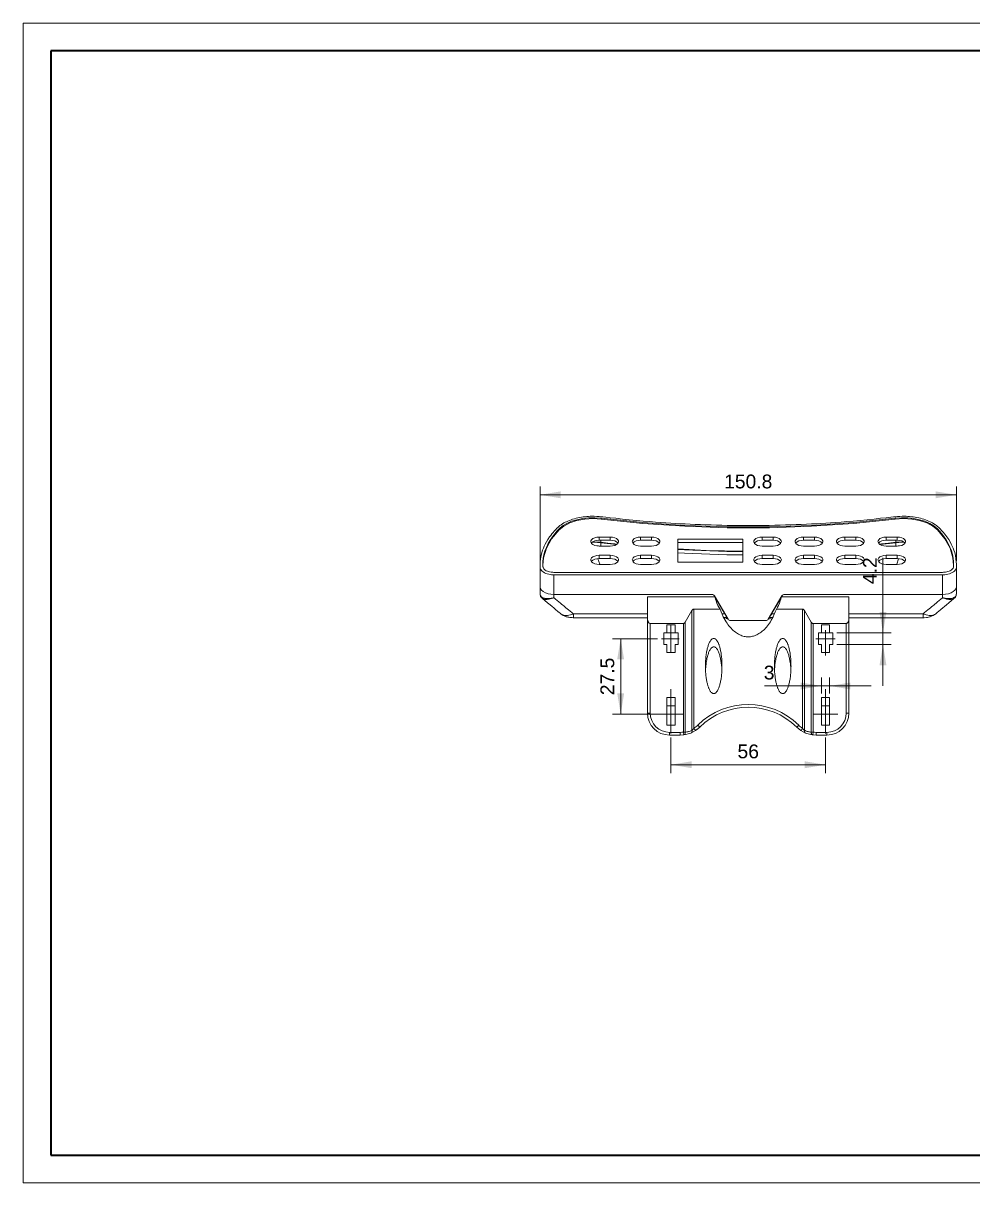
# Model space of a CAD drawing. Header units: millimetres. Extents: x -297 to 297, y -210 to 210.
# Drawn here: x -297 to 47, y -210 to 210 of the extents above; entities that cross this region are included whole.
import ezdxf

# ---------------------------------------------------------------- set-up
doc = ezdxf.new("R2010")
doc.units = ezdxf.units.MM
doc.layers.get('0').update_dxf_attribs({"lineweight": 20})
doc.layers.add('粗实线层', color=7, linetype='Continuous', lineweight=35)
doc.layers.add('细实线层', color=7, linetype='Continuous', lineweight=18)
doc.styles.add('标准', font='')
doc.styles.get('标准').set_extended_font_data('arial')
doc.dimstyles.new('标准$0', dxfattribs={"dimscale": 1.5, "dimtxt": 3.333333, "dimasz": 5, "dimexe": 2, "dimexo": 1, "dimgap": 1.5, "dimtad": 1, "dimdec": 1, "dimdsep": 46, "dimtxsty": '标准', "dimcen": 2.5, "dimdle": 10, "dimclrd": 256, "dimclre": 256, "dimclrt": 7, "dimadec": 0, "dimazin": 0, "dimtfac": 0.714286, "dimtdec": 1, "dimtmove": 0, "dimatfit": 3, "dimfxl": 0, "dimtolj": 1, "dimarcsym": 0})

# ---------------------------------------------------------------- blocks, each defined once
blk = doc.blocks.new('*X4')
for points in [[(-109.78, 39.18), (-102.28, 40.43), (-102.28, 37.93)], [(41.04, 39.18), (33.54, 40.43), (33.54, 37.93)]]:
    blk.add_hatch(color=256).paths.add_polyline_path(points, flags=0)
at = {"linetype": 'Continuous'}
for p, q in [((-109.78, 15.26), (-109.78, 42.18)), ((41.04, 15.26), (41.04, 42.18))]:
    blk.add_line(p, q, dxfattribs=at)
blk.add_line((-109.78, 39.18), (41.04, 39.18))
at = {"color": 7, "insert": (-34.37, 43.98), "char_height": 5, "width": 32.8125, "attachment_point": 5, "style": '标准'}
blk.add_mtext('150.8', dxfattribs=at)
blk = doc.blocks.new('*X5')
for points in [[(-80.57, -12.92), (-81.82, -20.42), (-79.32, -20.42)], [(-80.57, -40.27), (-81.82, -32.77), (-79.32, -32.77)]]:
    blk.add_hatch(color=256).paths.add_polyline_path(points, flags=0)
at = {"linetype": 'Continuous'}
for p, q in [((-67.28, -12.92), (-83.57, -12.92)), ((-65.36, -40.27), (-83.57, -40.27))]:
    blk.add_line(p, q, dxfattribs=at)
blk.add_line((-80.57, -40.27), (-80.57, -12.92))
at = {"color": 7, "insert": (-85.38, -26.6), "char_height": 5, "width": 26.2195, "attachment_point": 5, "rotation": 90, "style": '标准'}
blk.add_mtext('27.5', dxfattribs=at)
blk = doc.blocks.new('*X6')
for points in [[(-62.36, -58.58), (-54.86, -57.33), (-54.86, -59.83)], [(-6.37, -58.58), (-13.87, -57.33), (-13.87, -59.83)]]:
    blk.add_hatch(color=256).paths.add_polyline_path(points, flags=0)
at = {"linetype": 'Continuous'}
for p, q in [((-62.36, -48.72), (-62.36, -61.58)), ((-6.37, -48.72), (-6.37, -61.58))]:
    blk.add_line(p, q, dxfattribs=at)
blk.add_line((-62.36, -58.58), (-6.37, -58.58))
at = {"color": 7, "insert": (-34.37, -53.78), "char_height": 5, "width": 14.3216, "attachment_point": 5, "style": '标准'}
blk.add_mtext('56', dxfattribs=at)
blk = doc.blocks.new('*X7')
for points in [[(-7.87, -30.04), (-15.37, -31.29), (-15.37, -28.79)], [(-4.87, -30.04), (2.63, -31.29), (2.63, -28.79)]]:
    blk.add_hatch(color=256).paths.add_polyline_path(points, flags=0)
at = {"linetype": 'Continuous'}
for p, q in [((-7.87, -32.74), (-7.87, -27.04)), ((-4.87, -32.74), (-4.87, -27.04))]:
    blk.add_line(p, q, dxfattribs=at)
blk.add_line((10.13, -30.04), (-28.42, -30.04))
at = {"color": 7, "insert": (-26.79, -25.24), "char_height": 5, "width": 10, "attachment_point": 5, "style": '标准'}
blk.add_mtext('3', dxfattribs=at)
blk = doc.blocks.new('*X8')
for points in [[(14.44, -10.8), (13.19, -3.3), (15.69, -3.3)], [(14.44, -15.04), (13.19, -22.54), (15.69, -22.54)]]:
    blk.add_hatch(color=256).paths.add_polyline_path(points, flags=0)
blk.add_line((14.44, -30.04), (14.44, 16.32))
at = {"linetype": 'Continuous'}
for p, q in [((-2.27, -10.8), (17.44, -10.8)), ((-2.27, -15.04), (17.44, -15.04))]:
    blk.add_line(p, q, dxfattribs=at)
at = {"color": 7, "insert": (9.68, 11.69), "char_height": 5, "width": 18.4985, "attachment_point": 5, "rotation": 90, "style": '标准'}
blk.add_mtext('4.2', dxfattribs=at)
blk = doc.blocks.new('$CAXA_FRAME_13B17AC1$')
at = {"layer": '粗实线层'}
for p, q in [((-287, 200), (-287, -200)), ((287, 200), (-287, 200)), ((-287, -200), (287, -200))]:
    blk.add_line(p, q, dxfattribs=at)
at = {"layer": '细实线层'}
for p, q in [((297, 210), (-297, 210)), ((-297, 210), (-297, -210)), ((-297, -210), (297, -210))]:
    blk.add_line(p, q, dxfattribs=at)

msp = doc.modelspace()

# ---------------------------------------------------------------- linework, layer by layer
at = {"color": 7}
for p, q in [((-87.59, 30.7), (-87.59, 30.37)), ((18.86, 30.7), (18.86, 30.37)), ((-103.65, 26.04), (-102.9, 26.83)), ((-101.2, 27.86), (-102.9, 26.5)), ((-102.9, 26.83), (-102.9, 26.5)), ((34.17, 26.83), (34.17, 26.5)), ((-84.36, 23.89), (-88.36, 23.89)), ((-88.36, 23.89), (-88.36, 22.73)), ((-84.36, 22.73), (-88.36, 22.73)), ((-87.81, 22.73), (-87.81, 21.99)), ((-82.02, 21.23), (-87.81, 21.82)), ((-87.81, 20.59), (-87.81, 21.82)), ((-84.36, 23.89), (-84.36, 22.73)), ((-69.36, 23.89), (-73.36, 23.89)), ((-73.36, 23.89), (-73.36, 22.73)), ((-69.36, 22.73), (-73.36, 22.73)), ((-69.36, 23.89), (-69.36, 22.73)), ((-59.86, 14.8), (-59.86, 23.07)), ((-59.86, 23.07), (-36.37, 23.07)), ((-59.86, 21.9), (-36.37, 21.9)), ((-36.37, 23.07), (-36.37, 14.8)), ((-29.37, 23.89), (-29.37, 22.73)), ((-25.37, 23.89), (-29.37, 23.89)), ((-25.37, 22.73), (-29.37, 22.73)), ((-25.37, 23.89), (-25.37, 22.73)), ((-14.37, 23.89), (-14.37, 22.73)), ((-10.37, 23.89), (-14.37, 23.89)), ((-10.37, 22.73), (-14.37, 22.73)), ((-10.37, 23.89), (-10.37, 22.73)), ((0.63, 23.89), (0.63, 22.73)), ((4.63, 23.89), (0.63, 23.89)), ((4.63, 22.73), (0.63, 22.73)), ((4.63, 23.89), (4.63, 22.73)), ((19.07, 21.82), (13.28, 21.23)), ((15.63, 23.89), (15.63, 22.73)), ((19.63, 23.89), (15.63, 23.89)), ((19.63, 22.73), (15.63, 22.73)), ((19.07, 22.73), (19.07, 21.99)), ((19.07, 20.59), (19.07, 21.82)), ((19.63, 23.89), (19.63, 22.73)), ((-88.36, 20.59), (-84.36, 20.59)), ((-84.36, 17.28), (-88.36, 17.28)), ((-88.36, 17.28), (-88.36, 16.12)), ((-84.36, 17.28), (-84.36, 16.12)), ((-73.36, 20.59), (-69.36, 20.59)), ((-69.36, 17.28), (-73.36, 17.28)), ((-73.36, 17.28), (-73.36, 16.12)), ((-69.36, 17.28), (-69.36, 16.12)), ((-29.37, 20.59), (-25.37, 20.59)), ((-29.37, 17.28), (-29.37, 16.12)), ((-25.37, 17.28), (-29.37, 17.28)), ((-25.37, 17.28), (-25.37, 16.12)), ((-14.37, 20.59), (-10.37, 20.59)), ((-14.37, 17.28), (-14.37, 16.12)), ((-10.37, 17.28), (-14.37, 17.28)), ((-10.37, 17.28), (-10.37, 16.12)), ((0.63, 20.59), (4.63, 20.59)), ((0.63, 17.28), (0.63, 16.12)), ((4.63, 17.28), (0.63, 17.28)), ((4.63, 17.28), (4.63, 16.12)), ((15.63, 20.59), (19.63, 20.59)), ((15.63, 17.28), (15.63, 16.12)), ((19.63, 17.28), (15.63, 17.28)), ((19.63, 17.28), (19.63, 16.12)), ((-109.78, 13.76), (-109.78, 6.67)), ((-109.75, 12.87), (-109.78, 13.73)), ((-109.75, 3.2), (-109.75, 12.87)), ((-108.75, 13.14), (-108.78, 14.01)), ((-108.54, 16.36), (-108.77, 13.76)), ((-84.36, 16.12), (-88.36, 16.12)), ((-88.36, 13.98), (-84.36, 13.98)), ((-69.36, 16.12), (-73.36, 16.12)), ((-73.36, 13.98), (-69.36, 13.98)), ((-36.37, 14.8), (-59.86, 14.8)), ((-25.37, 16.12), (-29.37, 16.12)), ((-29.37, 13.98), (-25.37, 13.98)), ((-10.37, 16.12), (-14.37, 16.12)), ((-14.37, 13.98), (-10.37, 13.98)), ((4.63, 16.12), (0.63, 16.12)), ((0.63, 13.98), (4.63, 13.98)), ((19.63, 16.12), (15.63, 16.12)), ((15.63, 13.98), (19.63, 13.98)), ((40.04, 14.01), (40.02, 13.14)), ((41.04, 13.73), (41.02, 12.87)), ((41.02, 3.2), (41.02, 12.87)), ((41.04, 13.76), (41.04, 6.67)), ((36.02, 11.1), (-104.75, 11.1)), ((36.02, 10.21), (-104.75, 10.21)), ((-104.75, 1.92), (-104.75, 10.21)), ((36.02, 1.92), (36.02, 10.21)), ((-109.75, 5.78), (-109.78, 6.67)), ((-109.78, 5.78), (-109.78, 4.06)), ((41.04, 6.67), (41.02, 5.78)), ((41.04, 4.05), (41.04, 5.78)), ((-109.78, 4.06), (-109.75, 3.16)), ((-109.75, 3.19), (-109.75, 3.16)), ((-47.49, 3.11), (-104.75, 3.11)), ((-46.37, 2.28), (-70.86, 2.28)), ((-70.86, -39.85), (-70.86, 2.28)), ((-47.27, 3.08), (-47.55, 3.11)), ((-46.64, 2.64), (-46.8, 2.83)), ((-46.64, 2.64), (-46.64, 2.71)), ((-46.44, 2.28), (-46.64, 2.64)), ((-41.64, -5.85), (-46.59, 2.64)), ((-42.85, -3.98), (-46.29, 2.03)), ((-22.14, 2.64), (-27.09, -5.85)), ((-22.44, 2.03), (-25.88, -3.98)), ((2.13, 2.28), (-22.37, 2.28)), ((-22.3, 2.28), (-22.09, 2.64)), ((-21.93, 2.83), (-22.09, 2.64)), ((-22.09, 2.71), (-22.09, 2.64)), ((-21.19, 3.11), (-21.47, 3.08)), ((36.02, 3.11), (-21.24, 3.11)), ((2.13, -39.85), (2.13, 2.28)), ((41.04, 4.05), (41.02, 3.16)), ((41.02, 3.16), (41.02, 3.19)), ((-102.16, -4), (-102.16, -4)), ((-97.68, -3.98), (-70.86, -3.98)), ((-97.68, -3.98), (-97.68, -5.33)), ((-57.15, -6.9), (-54.74, -2.71)), ((-54.74, -46.13), (-54.74, -2.71)), ((-54.03, -2.21), (-44.56, -2.21)), ((-54.03, -45.38), (-54.03, -2.21)), ((-42.85, -3.98), (-43.81, -3.98)), ((-24.92, -3.98), (-25.88, -3.98)), ((-24.17, -2.21), (-14.7, -2.21)), ((-14.7, -45.38), (-14.7, -2.21)), ((-14, -46.13), (-14, -2.71)), ((-11.58, -6.9), (-14, -2.71)), ((2.13, -3.98), (28.95, -3.98)), ((28.95, -3.98), (28.95, -5.33)), ((33.43, -4), (33.43, -4)), ((-97.68, -5.33), (-70.86, -5.33)), ((-57.86, -7.4), (-69.86, -7.4)), ((-69.86, -39.85), (-69.86, -7.4)), ((-60.86, -7.93), (-63.86, -7.93)), ((-63.86, -7.93), (-63.86, -10.8)), ((-62.36, -7.8), (-62.36, -18.04)), ((-60.86, -7.93), (-60.86, -10.8)), ((-57.86, -46.79), (-57.86, -7.4)), ((-57.15, -46.78), (-57.15, -6.9)), ((-42.99, -5.33), (-43.19, -5.33)), ((-42.98, -5.33), (-43.16, -5.27)), ((-41.98, -5.27), (-43.16, -5.27)), ((-27.99, -6.32), (-40.74, -6.32)), ((-25.58, -5.27), (-26.76, -5.27)), ((-25.75, -5.33), (-25.58, -5.27)), ((-25.55, -5.33), (-25.58, -5.33)), ((-11.58, -6.9), (-11.58, -46.78)), ((-10.88, -7.4), (-10.88, -46.79)), ((1.13, -7.4), (-10.88, -7.4)), ((-7.87, -7.93), (-7.87, -10.8)), ((-4.87, -7.93), (-7.87, -7.93)), ((-4.87, -7.93), (-4.87, -10.8)), ((1.13, -7.4), (1.13, -39.85)), ((2.13, -5.33), (28.95, -5.33)), ((-64.96, -10.8), (-64.96, -15.04)), ((-60.86, -10.8), (-64.96, -10.8)), ((-60.86, -10.8), (-59.76, -10.8)), ((-59.76, -10.8), (-59.76, -15.04)), ((-7.87, -10.8), (-8.97, -10.8)), ((-8.97, -10.8), (-8.97, -15.04)), ((-7.87, -10.8), (-3.77, -10.8)), ((-6.37, -9.79), (-6.37, -18.97)), ((-3.77, -10.8), (-3.77, -15.04)), ((-59.36, -12.92), (-65.78, -12.92)), ((-63.86, -15.04), (-64.96, -15.04)), ((-63.86, -15.04), (-63.86, -17.91)), ((-60.86, -15.04), (-60.86, -17.91)), ((-60.86, -15.04), (-59.76, -15.04)), ((-2.82, -12.92), (-9.93, -12.92)), ((-7.87, -15.04), (-8.97, -15.04)), ((-7.87, -15.04), (-7.87, -17.91)), ((-4.87, -15.04), (-4.87, -17.91)), ((-4.87, -15.04), (-3.77, -15.04)), ((-63.86, -17.91), (-60.86, -17.91)), ((-7.87, -17.91), (-4.87, -17.91)), ((-62.36, -31.24), (-62.36, -47.22)), ((-6.37, -31.24), (-6.37, -47.22)), ((-60.86, -34.24), (-63.86, -34.24)), ((-63.86, -34.24), (-63.86, -44.22)), ((-60.86, -37.27), (-63.86, -37.27)), ((-60.86, -44.22), (-60.86, -34.24)), ((-4.87, -34.24), (-7.87, -34.24)), ((-7.87, -34.24), (-7.87, -44.22)), ((-4.87, -37.27), (-7.87, -37.27)), ((-4.87, -44.22), (-4.87, -34.24)), ((-70.86, -39.85), (-69.86, -39.85)), ((-66.86, -40.27), (-57.86, -40.27)), ((-10.87, -40.27), (-1.87, -40.27)), ((2.13, -39.85), (1.13, -39.85)), ((-63.86, -44.22), (-60.86, -44.22)), ((-53.48, -46.21), (-54.03, -45.38)), ((-53.48, -46.21), (-51.94, -44.97)), ((-51.94, -44.97), (-52.64, -44.25)), ((-16.79, -44.97), (-16.09, -44.25)), ((-15.25, -46.21), (-14.7, -45.38)), ((-7.87, -44.22), (-4.87, -44.22)), ((-58.97, -46.85), (-62.86, -46.85)), ((-62.86, -47.85), (-62.86, -46.85)), ((-58.97, -47.85), (-62.86, -47.85)), ((-58.97, -47.85), (-58.97, -46.85)), ((-58.97, -47.85), (-57.73, -47.78)), ((-57.86, -46.78), (-57.15, -46.78)), ((-57.73, -47.78), (-57.86, -46.78)), ((-11.58, -46.78), (-10.88, -46.78)), ((-11, -47.78), (-10.88, -46.78)), ((-11, -47.78), (-9.77, -47.85)), ((-5.87, -46.85), (-9.77, -46.85)), ((-9.77, -47.85), (-9.77, -46.85)), ((-5.87, -47.85), (-9.77, -47.85)), ((-5.87, -47.85), (-5.87, -46.85))]:
    msp.add_line(p, q, dxfattribs=at)
for points in [[(-102.9, 26.83), (-101.64, 27.9), (-100.09, 28.83), (-98.34, 29.59), (-96.43, 30.18), (-94.37, 30.59), (-92.18, 30.83), (-89.88, 30.87), (-87.59, 30.7)], [(-87.59, 30.37), (-90.58, 30.55), (-93.57, 30.37), (-96.42, 29.84), (-99.01, 29), (-101.2, 27.86)], [(-87.59, 30.7), (-72.55, 29.16), (-57.34, 28.12), (-42.04, 27.6), (-26.7, 27.6), (-11.39, 28.12), (3.81, 29.16), (18.86, 30.7)], [(18.86, 30.37), (3.8, 28.82), (-11.41, 27.78), (-26.71, 27.27), (-42.03, 27.27), (-57.32, 27.78), (-72.53, 28.82), (-87.59, 30.37)], [(18.86, 30.7), (21.14, 30.87), (23.44, 30.83), (25.63, 30.6), (27.69, 30.18), (29.6, 29.59), (31.36, 28.83), (32.91, 27.9), (34.17, 26.83)], [(34.17, 26.5), (32.47, 27.86), (30.27, 29), (27.69, 29.84), (24.84, 30.37), (21.85, 30.55), (18.86, 30.37)], [(-108.78, 14.01), (-108.74, 15.04), (-108.61, 16.21), (-108.37, 17.47), (-108, 18.8), (-107.49, 20.15), (-106.86, 21.49), (-106.12, 22.78), (-105.31, 23.99), (-104.47, 25.08), (-103.65, 26.04)], [(-102.9, 26.5), (-105.59, 23.26), (-107.47, 19.86), (-108.54, 16.36)], [(34.17, 26.83), (34.89, 26.06), (35.7, 25.13), (36.53, 24.05), (37.34, 22.86), (38.08, 21.58), (38.72, 20.24), (39.24, 18.89), (39.62, 17.56), (39.87, 16.28), (40, 15.09), (40.04, 14.01)], [(40.04, 13.76), (39.8, 16.36), (38.74, 19.86), (36.85, 23.26), (34.17, 26.5)], [(-88.36, 23.89), (-89.21, 23.83), (-89.98, 23.63), (-90.63, 23.32), (-91.09, 22.93), (-91.33, 22.48), (-91.36, 22.24)], [(-91.36, 22.24), (-91.33, 22.01), (-91.09, 21.56), (-90.63, 21.16), (-89.98, 20.85), (-89.21, 20.66), (-88.36, 20.59)], [(-88.36, 22.73), (-89.21, 22.66), (-89.98, 22.46), (-90.63, 22.16), (-91.09, 21.76), (-91.14, 21.66)], [(-87.81, 21.82), (-90.18, 21.98), (-90.86, 21.96)], [(-87.81, 21.99), (-90.58, 22.15), (-90.63, 22.15)], [(-81.91, 21.32), (-82.63, 21.4), (-85.22, 21.69), (-87.81, 21.99)], [(-81.36, 22.24), (-81.39, 22.48), (-81.63, 22.93), (-82.09, 23.32), (-82.74, 23.63), (-83.52, 23.83), (-84.36, 23.89)], [(-81.58, 21.66), (-81.63, 21.76), (-82.09, 22.16), (-82.74, 22.46), (-83.52, 22.66), (-84.36, 22.73)], [(-84.36, 20.59), (-83.52, 20.66), (-82.74, 20.85), (-82.09, 21.16), (-81.63, 21.56), (-81.39, 22.01), (-81.36, 22.24)], [(-73.36, 23.89), (-74.21, 23.83), (-74.98, 23.63), (-75.63, 23.32), (-76.09, 22.93), (-76.33, 22.48), (-76.36, 22.24)], [(-76.36, 22.24), (-76.33, 22.01), (-76.09, 21.56), (-75.63, 21.16), (-74.98, 20.85), (-74.21, 20.66), (-73.36, 20.59)], [(-73.36, 22.73), (-74.21, 22.66), (-74.98, 22.46), (-75.63, 22.16), (-76.09, 21.76), (-76.15, 21.66)], [(-66.36, 22.24), (-66.39, 22.48), (-66.63, 22.93), (-67.1, 23.32), (-67.74, 23.63), (-68.52, 23.83), (-69.36, 23.89)], [(-66.58, 21.66), (-66.63, 21.76), (-67.1, 22.16), (-67.74, 22.46), (-68.52, 22.66), (-69.36, 22.73)], [(-69.36, 20.59), (-68.52, 20.66), (-67.74, 20.85), (-67.1, 21.16), (-66.63, 21.56), (-66.39, 22.01), (-66.36, 22.24)], [(-29.37, 23.89), (-30.21, 23.83), (-30.99, 23.63), (-31.63, 23.32), (-32.1, 22.93), (-32.34, 22.48), (-32.37, 22.24)], [(-32.37, 22.24), (-32.34, 22.01), (-32.1, 21.56), (-31.63, 21.16), (-30.99, 20.85), (-30.21, 20.66), (-29.37, 20.59)], [(-29.37, 22.73), (-30.21, 22.66), (-30.99, 22.46), (-31.63, 22.16), (-32.1, 21.76), (-32.15, 21.66)], [(-22.37, 22.24), (-22.4, 22.48), (-22.64, 22.93), (-23.1, 23.32), (-23.75, 23.63), (-24.52, 23.83), (-25.37, 23.89)], [(-22.58, 21.66), (-22.64, 21.76), (-23.1, 22.16), (-23.75, 22.46), (-24.52, 22.66), (-25.37, 22.73)], [(-25.37, 20.59), (-24.52, 20.66), (-23.75, 20.85), (-23.1, 21.16), (-22.64, 21.56), (-22.4, 22.01), (-22.37, 22.24)], [(-14.37, 23.89), (-15.21, 23.83), (-15.99, 23.63), (-16.64, 23.32), (-17.1, 22.93), (-17.34, 22.48), (-17.37, 22.24)], [(-17.37, 22.24), (-17.34, 22.01), (-17.1, 21.56), (-16.64, 21.16), (-15.99, 20.85), (-15.21, 20.66), (-14.37, 20.59)], [(-14.37, 22.73), (-15.21, 22.66), (-15.99, 22.46), (-16.64, 22.16), (-17.1, 21.76), (-17.15, 21.66)], [(-7.37, 22.24), (-7.4, 22.48), (-7.64, 22.93), (-8.1, 23.32), (-8.75, 23.63), (-9.52, 23.83), (-10.37, 23.89)], [(-7.59, 21.66), (-7.64, 21.76), (-8.1, 22.16), (-8.75, 22.46), (-9.52, 22.66), (-10.37, 22.73)], [(-10.37, 20.59), (-9.52, 20.66), (-8.75, 20.85), (-8.1, 21.16), (-7.64, 21.56), (-7.4, 22.01), (-7.37, 22.24)], [(0.63, 23.89), (-0.22, 23.83), (-0.99, 23.63), (-1.64, 23.32), (-2.1, 22.93), (-2.34, 22.48), (-2.37, 22.24)], [(-2.37, 22.24), (-2.34, 22.01), (-2.1, 21.56), (-1.64, 21.16), (-0.99, 20.85), (-0.22, 20.66), (0.63, 20.59)], [(0.63, 22.73), (-0.22, 22.66), (-0.99, 22.46), (-1.64, 22.16), (-2.1, 21.76), (-2.15, 21.66)], [(7.63, 22.24), (7.6, 22.48), (7.36, 22.93), (6.9, 23.32), (6.25, 23.63), (5.47, 23.83), (4.63, 23.89)], [(7.41, 21.66), (7.36, 21.76), (6.9, 22.16), (6.25, 22.46), (5.47, 22.66), (4.63, 22.73)], [(4.63, 20.59), (5.47, 20.66), (6.25, 20.85), (6.9, 21.16), (7.36, 21.56), (7.6, 22.01), (7.63, 22.24)], [(15.63, 23.89), (14.78, 23.83), (14.01, 23.63), (13.36, 23.32), (12.9, 22.93), (12.66, 22.48), (12.63, 22.24)], [(12.63, 22.24), (12.66, 22.01), (12.9, 21.56), (13.36, 21.16), (14.01, 20.85), (14.78, 20.66), (15.63, 20.59)], [(15.63, 22.73), (14.78, 22.66), (14.01, 22.46), (13.36, 22.16), (12.9, 21.76), (12.84, 21.66)], [(19.07, 21.99), (16.49, 21.69), (13.9, 21.4), (13.17, 21.32)], [(21.9, 22.15), (21.85, 22.15), (19.07, 21.99)], [(22.12, 21.96), (21.45, 21.98), (19.07, 21.82)], [(22.63, 22.24), (22.6, 22.48), (22.36, 22.93), (21.89, 23.32), (21.25, 23.63), (20.47, 23.83), (19.63, 23.89)], [(22.41, 21.66), (22.36, 21.76), (21.89, 22.16), (21.25, 22.46), (20.47, 22.66), (19.63, 22.73)], [(19.63, 20.59), (20.47, 20.66), (21.25, 20.85), (21.89, 21.16), (22.36, 21.56), (22.6, 22.01), (22.63, 22.24)], [(-88.36, 17.28), (-89.21, 17.22), (-89.98, 17.02), (-90.63, 16.71), (-91.09, 16.32), (-91.33, 15.87), (-91.36, 15.63)], [(-81.36, 15.63), (-81.39, 15.87), (-81.63, 16.32), (-82.09, 16.71), (-82.74, 17.02), (-83.52, 17.22), (-84.36, 17.28)], [(-73.36, 17.28), (-74.21, 17.22), (-74.98, 17.02), (-75.63, 16.71), (-76.09, 16.32), (-76.33, 15.87), (-76.36, 15.63)], [(-66.36, 15.63), (-66.39, 15.87), (-66.63, 16.32), (-67.1, 16.71), (-67.74, 17.02), (-68.52, 17.22), (-69.36, 17.28)], [(-36.37, 18.83), (-49.66, 19.06), (-59.86, 19.57)], [(-36.37, 18.7), (-42.06, 18.7), (-57.41, 19.23), (-59.86, 19.39)], [(-36.37, 17.48), (-42.06, 17.48), (-57.41, 18), (-59.86, 18.16)], [(-29.37, 17.28), (-30.21, 17.22), (-30.99, 17.02), (-31.63, 16.71), (-32.1, 16.32), (-32.34, 15.87), (-32.37, 15.63)], [(-22.37, 15.63), (-22.4, 15.87), (-22.64, 16.32), (-23.1, 16.71), (-23.75, 17.02), (-24.52, 17.22), (-25.37, 17.28)], [(-14.37, 17.28), (-15.21, 17.22), (-15.99, 17.02), (-16.64, 16.71), (-17.1, 16.32), (-17.34, 15.87), (-17.37, 15.63)], [(-7.37, 15.63), (-7.4, 15.87), (-7.64, 16.32), (-8.1, 16.71), (-8.75, 17.02), (-9.52, 17.22), (-10.37, 17.28)], [(0.63, 17.28), (-0.22, 17.22), (-0.99, 17.02), (-1.64, 16.71), (-2.1, 16.32), (-2.34, 15.87), (-2.37, 15.63)], [(7.63, 15.63), (7.6, 15.87), (7.36, 16.32), (6.9, 16.71), (6.25, 17.02), (5.47, 17.22), (4.63, 17.28)], [(15.63, 17.28), (14.78, 17.22), (14.01, 17.02), (13.36, 16.71), (12.9, 16.32), (12.66, 15.87), (12.63, 15.63)], [(22.63, 15.63), (22.6, 15.87), (22.36, 16.32), (21.89, 16.71), (21.25, 17.02), (20.47, 17.22), (19.63, 17.28)], [(-104.75, 10.21), (-105.12, 10.21), (-105.57, 10.24), (-106.07, 10.3), (-106.61, 10.4), (-107.17, 10.55), (-107.71, 10.74), (-108.21, 10.97), (-108.65, 11.24), (-109.02, 11.53), (-109.31, 11.83), (-109.52, 12.13), (-109.65, 12.41), (-109.72, 12.66), (-109.75, 12.87)], [(-91.36, 15.63), (-91.33, 15.4), (-91.09, 14.94), (-90.63, 14.55), (-89.98, 14.24), (-89.21, 14.05), (-88.36, 13.98)], [(-88.36, 16.12), (-89.21, 16.05), (-89.98, 15.85), (-90.63, 15.55), (-91.09, 15.15), (-91.14, 15.05)], [(-81.58, 15.05), (-81.63, 15.15), (-82.09, 15.55), (-82.74, 15.85), (-83.52, 16.05), (-84.36, 16.12)], [(-84.36, 13.98), (-83.52, 14.05), (-82.74, 14.24), (-82.09, 14.55), (-81.63, 14.94), (-81.39, 15.4), (-81.36, 15.63)], [(-76.36, 15.63), (-76.33, 15.4), (-76.09, 14.94), (-75.63, 14.55), (-74.98, 14.24), (-74.21, 14.05), (-73.36, 13.98)], [(-73.36, 16.12), (-74.21, 16.05), (-74.98, 15.85), (-75.63, 15.55), (-76.09, 15.15), (-76.15, 15.05)], [(-66.58, 15.05), (-66.63, 15.15), (-67.1, 15.55), (-67.74, 15.85), (-68.52, 16.05), (-69.36, 16.12)], [(-69.36, 13.98), (-68.52, 14.05), (-67.74, 14.24), (-67.1, 14.55), (-66.63, 14.94), (-66.39, 15.4), (-66.36, 15.63)], [(-32.37, 15.63), (-32.34, 15.4), (-32.1, 14.94), (-31.63, 14.55), (-30.99, 14.24), (-30.21, 14.05), (-29.37, 13.98)], [(-29.37, 16.12), (-30.21, 16.05), (-30.99, 15.85), (-31.63, 15.55), (-32.1, 15.15), (-32.15, 15.05)], [(-22.58, 15.05), (-22.64, 15.15), (-23.1, 15.55), (-23.75, 15.85), (-24.52, 16.05), (-25.37, 16.12)], [(-25.37, 13.98), (-24.52, 14.05), (-23.75, 14.24), (-23.1, 14.55), (-22.64, 14.94), (-22.4, 15.4), (-22.37, 15.63)], [(-17.37, 15.63), (-17.34, 15.4), (-17.1, 14.94), (-16.64, 14.55), (-15.99, 14.24), (-15.21, 14.05), (-14.37, 13.98)], [(-14.37, 16.12), (-15.21, 16.05), (-15.99, 15.85), (-16.64, 15.55), (-17.1, 15.15), (-17.15, 15.05)], [(-7.59, 15.05), (-7.64, 15.15), (-8.1, 15.55), (-8.75, 15.85), (-9.52, 16.05), (-10.37, 16.12)], [(-10.37, 13.98), (-9.52, 14.05), (-8.75, 14.24), (-8.1, 14.55), (-7.64, 14.94), (-7.4, 15.4), (-7.37, 15.63)], [(-2.37, 15.63), (-2.34, 15.4), (-2.1, 14.94), (-1.64, 14.55), (-0.99, 14.24), (-0.22, 14.05), (0.63, 13.98)], [(0.63, 16.12), (-0.22, 16.05), (-0.99, 15.85), (-1.64, 15.55), (-2.1, 15.15), (-2.15, 15.05)], [(7.41, 15.05), (7.36, 15.15), (6.9, 15.55), (6.25, 15.85), (5.47, 16.05), (4.63, 16.12)], [(4.63, 13.98), (5.47, 14.05), (6.25, 14.24), (6.9, 14.55), (7.36, 14.94), (7.6, 15.4), (7.63, 15.63)], [(12.63, 15.63), (12.66, 15.4), (12.9, 14.94), (13.36, 14.55), (14.01, 14.24), (14.78, 14.05), (15.63, 13.98)], [(15.63, 16.12), (14.78, 16.05), (14.01, 15.85), (13.36, 15.55), (12.9, 15.15), (12.84, 15.05)], [(22.41, 15.05), (22.36, 15.15), (21.89, 15.55), (21.25, 15.85), (20.47, 16.05), (19.63, 16.12)], [(19.63, 13.98), (20.47, 14.05), (21.25, 14.24), (21.89, 14.55), (22.36, 14.94), (22.6, 15.4), (22.63, 15.63)], [(41.02, 12.87), (40.99, 12.67), (40.92, 12.42), (40.8, 12.15), (40.6, 11.85), (40.32, 11.55), (39.96, 11.26), (39.52, 10.99), (39.02, 10.76), (38.48, 10.56), (37.92, 10.41), (37.37, 10.31), (36.85, 10.24), (36.4, 10.21), (36.02, 10.21)], [(-109.75, 5.78), (-109.6, 5.19), (-109.21, 4.62), (-108.6, 4.11), (-107.82, 3.69), (-106.88, 3.37), (-105.83, 3.18), (-104.75, 3.11)], [(41.02, 5.78), (40.86, 5.19), (40.47, 4.61), (39.87, 4.11), (39.09, 3.69)], [(-47.49, 3.11), (-47.21, 3.08), (-46.96, 2.99), (-46.75, 2.84), (-46.59, 2.64)], [(-46.8, 2.83), (-47.01, 2.98), (-47.27, 3.08)], [(-22.14, 2.64), (-21.99, 2.84), (-21.77, 2.99), (-21.52, 3.08), (-21.24, 3.11)], [(-21.47, 3.08), (-21.72, 2.98), (-21.93, 2.83)], [(36.02, 3.11), (37.1, 3.18), (38.15, 3.37), (39.09, 3.69)], [(-42.62, -5.27), (-42.48, -5.43), (-42.27, -5.58), (-42.02, -5.68), (-41.74, -5.71)], [(-41.64, -5.85), (-41.48, -6.04), (-41.27, -6.19), (-41.02, -6.28), (-40.74, -6.32)], [(-27.99, -6.32), (-27.72, -6.28), (-27.46, -6.19), (-27.25, -6.04), (-27.09, -5.85)], [(-26.99, -5.71), (-26.72, -5.68), (-26.46, -5.58), (-26.25, -5.43), (-26.12, -5.27)]]:
    msp.add_lwpolyline(points, dxfattribs=at)
for centre, radius, start, end in [((-34.37, -62.74), 26, 45.3343, 134.6657), ((-34.37, -62.74), 25, 45.3343, 134.6657), ((-62.86, -39.85), 8, 180, 270), ((-62.86, -39.85), 7, 180, 270), ((-5.87, -39.85), 8, 270, 360), ((-5.87, -39.85), 7, 270, 0), ((-58.97, -37.85), 10, 270, 314.6657), ((-58.97, -37.85), 9, 303.2764, 314.6657), ((-9.77, -37.85), 10, 225.3343, 270), ((-9.77, -37.85), 9, 225.3343, 236.7236), ((-58.97, -37.85), 9, 270, 277.0809), ((-9.77, -37.85), 9, 262.9191, 270)]:
    msp.add_arc(centre, radius, start, end, dxfattribs=at)
for points, knots in [([(-87.53, 31.23), (-87.53, 31.23), (-90.58, 31.5), (-92.71, 31.35), (-95.49, 31), (-97.9, 30.4), (-100.27, 29.44), (-101.73, 28.75), (-103.36, 27.39), (-103.36, 27.39)], [0, 0, 0, 0, 330.901983, 676.657518, 1016.184253, 1342.455911, 1649.381495, 1932.351326, 2128.990421, 2128.990421, 2128.990421, 2128.990421]), ([(18.69, 31.22), (18.69, 31.22), (1.31, 29.3), (-10.86, 28.63), (-26.95, 28.02), (-41.78, 28.02), (-57.88, 28.63), (-70.05, 29.3), (-87.43, 31.22), (-87.43, 31.22)], [0, 0, 0, 0, 211.8338, 425.074641, 639.164095, 853.537194, 1067.627019, 1280.868606, 1492.703121, 1492.703121, 1492.703121, 1492.703121]), ([(34.63, 27.39), (34.63, 27.39), (33, 28.75), (31.53, 29.44), (29.17, 30.41), (26.76, 31), (23.98, 31.35), (21.85, 31.5), (18.8, 31.23), (18.8, 31.23)], [0, 0, 0, 0, 47.077785, 114.831254, 188.291634, 266.353026, 347.558026, 430.227095, 509.328102, 509.328102, 509.328102, 509.328102]), ([(-109.78, 13.76), (-109.78, 13.76), (-109.54, 17.81), (-108.22, 20.67), (-106.79, 23.69), (-103.7, 27.06), (-103.7, 27.06)], [0, 0, 0, 0, 447.667439, 911.205933, 1403.656978, 1933.917243, 1933.917243, 1933.917243, 1933.917243]), ([(34.97, 27.06), (34.97, 27.06), (38.05, 23.69), (39.49, 20.67), (40.8, 17.81), (41.04, 13.76), (41.04, 13.76)], [0, 0, 0, 0, 132.830433, 256.186994, 372.307385, 484.462488, 484.462488, 484.462488, 484.462488]), ([(-108.75, 13.15), (-108.75, 13.15), (-108.6, 12.47), (-108.16, 12.11), (-107.53, 11.65), (-106.67, 11.35), (-105.91, 11.14), (-104.75, 11.1), (-104.75, 11.1)], [0, 0, 0, 0, 211.176843, 451.273442, 737.648393, 1070.461564, 1438.937634, 1826.550958, 1826.550958, 1826.550958, 1826.550958]), ([(36.02, 11.1), (36.02, 11.1), (37.18, 11.14), (37.94, 11.35), (38.79, 11.65), (39.43, 12.11), (39.87, 12.47), (40.02, 13.15), (40.02, 13.15)], [0, 0, 0, 0, 110.70831, 216.028538, 311.234643, 393.216046, 461.955692, 522.336426, 522.336426, 522.336426, 522.336426]), ([(-109.75, 3.16), (-109.75, 3.16), (-109.65, 2.54), (-109.51, 2.22), (-109.02, 1.72), (-109.02, 1.72)], [0, 0, 0, 0, 281.53267, 625.546433, 961.893788, 961.893788, 961.893788, 961.893788]), ([(-109.68, 2.84), (-109.68, 2.84), (-109.59, 2.62), (-109.48, 2.47), (-109.34, 2.29), (-109.08, 2.1), (-109.08, 2.1)], [0, 0, 0, 0, 254.888548, 536.304895, 855.966361, 1228.325059, 1228.325059, 1228.325059, 1228.325059]), ([(-109.02, 1.72), (-109.02, 1.72), (-105.52, -1.2), (-104.38, -2.14), (-102.16, -4), (-102.16, -4)], [0, 0, 0, 0, 387.901927, 778.701868, 931.956549, 931.956549, 931.956549, 931.956549]), ([(-109.02, 1.72), (-109.02, 1.72), (-108.77, 1.54), (-108.54, 1.45), (-108.15, 1.33), (-107.69, 1.28), (-107.12, 1.29), (-106.4, 1.4), (-105.73, 1.54), (-104.75, 1.92), (-104.75, 1.92)], [0, 0, 0, 0, 116.734684, 277.731332, 472.20948, 708.421828, 995.344687, 1346.008418, 1769.457652, 2262.556975, 2262.556975, 2262.556975, 2262.556975]), ([(-108.78, 1.93), (-108.78, 1.93), (-108.3, 1.73), (-107.89, 1.66), (-107.26, 1.58), (-106.51, 1.6), (-105.8, 1.66), (-104.75, 1.92), (-104.75, 1.92)], [0, 0, 0, 0, 176.598897, 388.704037, 642.884687, 949.063372, 1313.551741, 1731.95324, 1731.95324, 1731.95324, 1731.95324]), ([(-97.68, -3.98), (-97.68, -3.98), (-99.68, -2.31), (-101.18, -1.06), (-102.71, 0.22), (-104.75, 1.92), (-104.75, 1.92)], [0, 0, 0, 0, 276.992386, 556.905261, 839.720958, 1125.420954, 1125.420954, 1125.420954, 1125.420954]), ([(-46.34, 2.16), (-46.34, 2.16), (-45.9, -0.21), (-44.56, -2.21), (-44.56, -2.21)], [0, 0, 0, 0, 200.368137, 408.294548, 408.294548, 408.294548, 408.294548]), ([(-24.17, -2.21), (-24.17, -2.21), (-22.83, -0.21), (-22.39, 2.16), (-22.39, 2.16)], [0, 0, 0, 0, 106.115895, 208.377321, 208.377321, 208.377321, 208.377321]), ([(36.02, 1.92), (36.02, 1.92), (33.98, 0.22), (32.45, -1.06), (30.94, -2.31), (28.95, -3.98), (28.95, -3.98)], [0, 0, 0, 0, 88.476409, 176.059344, 262.743331, 348.522899, 348.522899, 348.522899, 348.522899]), ([(33.43, -4), (33.43, -4), (35.66, -2.13), (36.8, -1.19), (40.28, 1.72), (40.28, 1.72)], [0, 0, 0, 0, 51.427014, 180.704616, 308.29389, 308.29389, 308.29389, 308.29389]), ([(36.02, 1.92), (36.02, 1.92), (37.14, 1.65), (37.9, 1.58), (38.89, 1.62), (39.48, 1.68), (40.17, 1.99), (40.17, 1.99)], [0, 0, 0, 0, 111.636632, 230.917619, 334.767812, 420.50034, 488.899058, 488.899058, 488.899058, 488.899058]), ([(36.02, 1.92), (36.02, 1.92), (37.06, 1.51), (37.8, 1.37), (38.67, 1.26), (39.39, 1.33), (39.84, 1.41), (40.28, 1.72), (40.28, 1.72)], [0, 0, 0, 0, 123.694952, 253.816527, 365.061497, 455.146013, 525.923988, 580.168547, 580.168547, 580.168547, 580.168547]), ([(40.17, 1.99), (40.17, 1.99), (40.62, 2.29), (40.79, 2.48), (40.96, 2.89), (40.96, 2.89)], [0, 0, 0, 0, 132.698911, 243.415178, 340.663894, 340.663894, 340.663894, 340.663894]), ([(40.29, 1.72), (40.29, 1.72), (40.77, 2.22), (40.92, 2.53), (41.02, 3.16), (41.02, 3.16)], [0, 0, 0, 0, 118.292538, 239.89447, 341.142814, 341.142814, 341.142814, 341.142814]), ([(-102.16, -4), (-102.16, -4), (-101.9, -4.21), (-101.58, -4.33), (-100.74, -4.53), (-99.79, -4.48), (-98.92, -4.38), (-97.68, -3.98), (-97.68, -3.98)], [0, 0, 0, 0, 9.869125, 230.133236, 497.740207, 816.280049, 1181.108562, 1581.183124, 1581.183124, 1581.183124, 1581.183124]), ([(-102.16, -4), (-102.16, -4), (-101.18, -4.71), (-100.23, -4.98), (-99.17, -5.28), (-97.68, -5.33), (-97.68, -5.33)], [0, 0, 0, 0, 216.355749, 493.721501, 802.038445, 1095.938574, 1095.938574, 1095.938574, 1095.938574]), ([(-54.74, -2.71), (-54.74, -2.71), (-54.59, -2.48), (-54.43, -2.35), (-54.28, -2.23), (-54.03, -2.21), (-54.03, -2.21)], [0, 0, 0, 0, 162.919728, 314.152603, 456.229886, 591.803237, 591.803237, 591.803237, 591.803237]), ([(-44.56, -2.21), (-44.56, -2.21), (-43.35, -5.29), (-42.18, -7.15), (-40.67, -9.15), (-39.12, -10.57), (-37.52, -11.56), (-35.93, -12.13), (-34.36, -12.31), (-32.79, -12.12), (-31.2, -11.56), (-29.6, -10.56), (-28.06, -9.15), (-26.55, -7.15), (-25.38, -5.29), (-24.17, -2.21), (-24.17, -2.21)], [0, 0, 0, 0, 142.396558, 269.225994, 381.897978, 481.633736, 569.364657, 647.241792, 719.621624, 791.988131, 869.847617, 957.468624, 1057.019041, 1169.57635, 1296.302851, 1438.624143, 1438.624143, 1438.624143, 1438.624143]), ([(-42.24, -4.88), (-42.24, -4.88), (-42.42, -4.67), (-42.52, -4.53), (-42.85, -3.98), (-42.85, -3.98)], [0, 0, 0, 0, 21.751216, 173.028711, 352.414065, 352.414065, 352.414065, 352.414065]), ([(-26.49, -4.88), (-26.49, -4.88), (-26.31, -4.67), (-26.22, -4.53), (-25.88, -3.98), (-25.88, -3.98)], [0, 0, 0, 0, 13.185864, 104.892208, 213.637895, 213.637895, 213.637895, 213.637895]), ([(-14.7, -2.21), (-14.7, -2.21), (-14.46, -2.23), (-14.3, -2.35), (-14.14, -2.48), (-14, -2.71), (-14, -2.71)], [0, 0, 0, 0, 34.437605, 70.395059, 108.616753, 149.751759, 149.751759, 149.751759, 149.751759]), ([(28.95, -3.98), (28.95, -3.98), (30.19, -4.38), (31.05, -4.48), (32.01, -4.53), (32.84, -4.33), (33.16, -4.21), (33.43, -4), (33.43, -4)], [0, 0, 0, 0, 131.892034, 252.164808, 357.17753, 445.399315, 518.013527, 521.278437, 521.278437, 521.278437, 521.278437]), ([(28.95, -5.33), (28.95, -5.33), (30.43, -5.29), (31.48, -4.99), (32.44, -4.72), (33.43, -4), (33.43, -4)], [0, 0, 0, 0, 96.79851, 199.912451, 292.674334, 366.13635, 366.13635, 366.13635, 366.13635]), ([(-70.86, -5.67), (-70.86, -5.67), (-70.85, -6.06), (-70.79, -6.32), (-70.71, -6.61), (-70.59, -6.86), (-70.46, -7.08), (-70.27, -7.26), (-70.12, -7.37), (-69.86, -7.4), (-69.86, -7.4)], [0, 0, 0, 0, 225.930548, 433.306482, 623.606161, 800.141401, 968.012717, 1124.519736, 1271.473035, 1410.729848, 1410.729848, 1410.729848, 1410.729848]), ([(-57.86, -7.4), (-57.86, -7.4), (-57.61, -7.38), (-57.46, -7.26), (-57.3, -7.13), (-57.15, -6.9), (-57.15, -6.9)], [0, 0, 0, 0, 137.938522, 282.494442, 436.365683, 602.127656, 602.127656, 602.127656, 602.127656]), ([(-42.87, -5.28), (-42.87, -5.28), (-42.92, -5.33), (-42.98, -5.33), (-42.98, -5.33)], [0, 0, 0, 0, 208.017174, 253.274894, 253.274894, 253.274894, 253.274894]), ([(-25.86, -5.28), (-25.86, -5.28), (-25.81, -5.33), (-25.75, -5.33), (-25.75, -5.33)], [0, 0, 0, 0, 121.035887, 147.36933, 147.36933, 147.36933, 147.36933]), ([(-11.58, -6.9), (-11.58, -6.9), (-11.43, -7.13), (-11.28, -7.26), (-11.12, -7.38), (-10.88, -7.4), (-10.88, -7.4)], [0, 0, 0, 0, 30.857895, 59.502236, 86.412457, 112.090797, 112.090797, 112.090797, 112.090797]), ([(1.13, -7.4), (1.13, -7.4), (1.38, -7.37), (1.54, -7.26), (1.72, -7.08), (1.86, -6.86), (1.98, -6.61), (2.06, -6.32), (2.12, -6.06), (2.13, -5.67), (2.13, -5.67)], [0, 0, 0, 0, 16.162083, 33.185244, 51.458695, 70.99546, 91.509455, 113.633645, 137.747608, 164.017348, 164.017348, 164.017348, 164.017348]), ([(-49.86, -22.83), (-49.86, -22.83), (-49.85, -21.65), (-49.81, -20.84), (-49.73, -19.82), (-49.63, -18.92), (-49.51, -18.08), (-49.37, -17.32), (-49.22, -16.61), (-49.04, -15.94), (-48.84, -15.31), (-48.61, -14.7), (-48.36, -14.16), (-48.08, -13.69), (-47.78, -13.3), (-47.45, -13.02), (-47.09, -12.86), (-46.7, -12.84), (-46.34, -12.99), (-46.01, -13.25), (-45.72, -13.59), (-45.48, -13.97), (-45.28, -14.36), (-45.1, -14.77), (-44.93, -15.2), (-44.78, -15.66), (-44.63, -16.17), (-44.49, -16.74), (-44.35, -17.37), (-44.22, -18.07), (-44.11, -18.85), (-44.01, -19.69), (-43.93, -20.68), (-43.88, -21.54), (-43.87, -22.83), (-43.87, -22.83)], [0, 0, 0, 0, 181.161902, 360.617509, 532.994175, 694.26631, 842.628866, 978.032648, 1104.190835, 1225.165211, 1342.71549, 1456.321367, 1563.674887, 1660.46316, 1745.312402, 1819.614419, 1886.889119, 1950.10375, 2016.840232, 2091.559012, 2171.148666, 2249.735388, 2326.752846, 2404.068799, 2484.113384, 2569.44449, 2662.5644, 2765.379709, 2878.863302, 3003.580888, 3140.208684, 3290.330285, 3456.500801, 3641.41281, 3847.929095, 3847.929095, 3847.929095, 3847.929095]), ([(-44.01, -22.85), (-44.01, -22.85), (-44.05, -22.37), (-44.1, -21.99), (-44.23, -21.07), (-44.37, -20.32), (-44.52, -19.61), (-44.7, -18.95), (-44.89, -18.32), (-45.12, -17.72), (-45.38, -17.16), (-45.68, -16.67), (-46, -16.28), (-46.35, -16), (-46.73, -15.86), (-47.13, -15.89), (-47.48, -16.07), (-47.8, -16.36), (-48.09, -16.73), (-48.36, -17.18), (-48.6, -17.7), (-48.83, -18.29), (-49.04, -18.97), (-49.24, -19.73), (-49.41, -20.55), (-49.56, -21.47), (-49.64, -22.05), (-49.72, -22.85), (-49.72, -22.85)], [0, 0, 0, 0, 3.694584, 167.56635, 317.910492, 454.116652, 579.389855, 698.610972, 815.081318, 929.243044, 1039.151502, 1140.098241, 1228.80072, 1305.629317, 1374.013226, 1439.384761, 1507.553494, 1581.846724, 1664.335372, 1756.340441, 1856.990047, 1967.175862, 2090.931892, 2230.904098, 2384.292999, 2540.988818, 2690.97579, 2791.570098, 2791.570098, 2791.570098, 2791.570098]), ([(-24.87, -22.83), (-24.87, -22.83), (-24.86, -21.65), (-24.81, -20.84), (-24.73, -19.82), (-24.63, -18.92), (-24.51, -18.08), (-24.37, -17.32), (-24.22, -16.61), (-24.04, -15.94), (-23.84, -15.31), (-23.62, -14.7), (-23.36, -14.16), (-23.08, -13.69), (-22.78, -13.3), (-22.45, -13.02), (-22.09, -12.86), (-21.71, -12.84), (-21.34, -12.99), (-21.01, -13.25), (-20.72, -13.59), (-20.48, -13.97), (-20.28, -14.36), (-20.1, -14.77), (-19.93, -15.2), (-19.78, -15.66), (-19.63, -16.17), (-19.49, -16.74), (-19.35, -17.37), (-19.23, -18.07), (-19.11, -18.85), (-19.02, -19.69), (-18.94, -20.68), (-18.88, -21.54), (-18.87, -22.83), (-18.87, -22.83)], [0, 0, 0, 0, 99.795513, 198.65109, 293.607136, 382.446098, 464.173642, 538.762669, 608.258632, 674.899023, 739.653203, 802.234555, 861.371711, 914.688855, 961.429222, 1002.359505, 1039.418694, 1074.241339, 1111.004043, 1152.163905, 1196.006955, 1239.297527, 1281.723648, 1324.314198, 1368.407853, 1415.413661, 1466.710038, 1523.347258, 1585.861248, 1654.563637, 1729.826928, 1812.523467, 1904.060769, 2005.92208, 2119.684402, 2119.684402, 2119.684402, 2119.684402]), ([(-19.01, -22.85), (-19.01, -22.85), (-19.05, -22.37), (-19.1, -21.99), (-19.23, -21.07), (-19.37, -20.32), (-19.52, -19.61), (-19.7, -18.95), (-19.9, -18.32), (-20.13, -17.72), (-20.39, -17.16), (-20.68, -16.67), (-21, -16.28), (-21.35, -16), (-21.74, -15.86), (-22.13, -15.89), (-22.49, -16.07), (-22.8, -16.36), (-23.09, -16.73), (-23.36, -17.18), (-23.6, -17.7), (-23.83, -18.29), (-24.04, -18.97), (-24.24, -19.73), (-24.42, -20.55), (-24.56, -21.47), (-24.65, -22.05), (-24.73, -22.85), (-24.73, -22.85)], [0, 0, 0, 0, 1.997028, 90.574376, 171.839658, 245.46296, 313.176687, 377.619091, 440.574624, 502.282282, 561.690928, 616.25551, 664.201721, 705.729763, 742.693209, 778.028382, 814.875521, 855.033123, 899.620582, 949.351938, 1003.755911, 1063.314476, 1130.208129, 1205.867085, 1288.778146, 1373.476691, 1454.548914, 1508.922997, 1508.922997, 1508.922997, 1508.922997]), ([(-43.87, -22.83), (-43.87, -22.83), (-43.88, -24.02), (-43.92, -24.83), (-44, -25.85), (-44.1, -26.75), (-44.22, -27.58), (-44.36, -28.35), (-44.52, -29.06), (-44.69, -29.73), (-44.89, -30.36), (-45.12, -30.96), (-45.37, -31.51), (-45.65, -31.98), (-45.95, -32.36), (-46.28, -32.65), (-46.64, -32.81), (-47.03, -32.83), (-47.39, -32.68), (-47.72, -32.42), (-48.01, -32.08), (-48.25, -31.7), (-48.45, -31.31), (-48.63, -30.9), (-48.8, -30.47), (-48.95, -30.01), (-49.1, -29.5), (-49.24, -28.93), (-49.38, -28.29), (-49.51, -27.6), (-49.62, -26.82), (-49.72, -25.98), (-49.8, -24.99), (-49.85, -24.13), (-49.86, -22.83), (-49.86, -22.83)], [0, 0, 0, 0, 176.012317, 350.36684, 517.843645, 674.531567, 818.676868, 950.231754, 1072.803855, 1190.339495, 1304.54837, 1414.924962, 1519.226924, 1613.263959, 1695.701334, 1767.891292, 1833.253687, 1894.671422, 1959.510898, 2032.105772, 2109.433065, 2185.785934, 2260.614146, 2335.732368, 2413.50166, 2496.407202, 2586.880147, 2686.772898, 2797.030684, 2918.203132, 3050.947239, 3196.801584, 3358.24865, 3537.904476, 3738.550469, 3738.550469, 3738.550469, 3738.550469]), ([(-49.74, -23.06), (-49.74, -23.06), (-49.8, -23.69), (-49.83, -24.32), (-49.83, -24.32)], [0, 0, 0, 0, 158.126476, 271.032362, 271.032362, 271.032362, 271.032362]), ([(-43.9, -24.35), (-43.9, -24.35), (-43.93, -23.6), (-44.01, -22.85), (-44.01, -22.85)], [0, 0, 0, 0, 84.569292, 238.002087, 238.002087, 238.002087, 238.002087]), ([(-18.87, -22.83), (-18.87, -22.83), (-18.88, -24.02), (-18.93, -24.83), (-19, -25.85), (-19.1, -26.75), (-19.23, -27.58), (-19.36, -28.35), (-19.52, -29.06), (-19.69, -29.73), (-19.89, -30.36), (-20.12, -30.96), (-20.37, -31.51), (-20.65, -31.98), (-20.96, -32.36), (-21.28, -32.65), (-21.64, -32.81), (-22.03, -32.83), (-22.4, -32.68), (-22.73, -32.42), (-23.01, -32.08), (-23.25, -31.7), (-23.46, -31.31), (-23.64, -30.9), (-23.8, -30.47), (-23.96, -30.01), (-24.11, -29.5), (-24.25, -28.93), (-24.38, -28.29), (-24.51, -27.6), (-24.62, -26.82), (-24.72, -25.98), (-24.8, -24.99), (-24.85, -24.13), (-24.87, -22.83), (-24.87, -22.83)], [0, 0, 0, 0, 120.410899, 239.687693, 354.259405, 461.45039, 560.060905, 650.058255, 733.910437, 814.317151, 892.448008, 967.957183, 1039.310672, 1103.641874, 1160.037691, 1209.4232, 1254.137938, 1296.154115, 1340.511122, 1390.173635, 1443.073619, 1495.306996, 1546.497347, 1597.886095, 1651.088453, 1707.804546, 1769.697536, 1838.034663, 1913.462561, 1996.357233, 2087.168135, 2186.947816, 2297.394554, 2420.297995, 2557.560914, 2557.560914, 2557.560914, 2557.560914]), ([(-24.75, -23.06), (-24.75, -23.06), (-24.8, -23.69), (-24.83, -24.32), (-24.83, -24.32)], [0, 0, 0, 0, 89.689774, 153.730305, 153.730305, 153.730305, 153.730305]), ([(-18.9, -24.35), (-18.9, -24.35), (-18.94, -23.6), (-19.01, -22.85), (-19.01, -22.85)], [0, 0, 0, 0, 48.373696, 136.137367, 136.137367, 136.137367, 136.137367]), ([(-54.74, -46.13), (-54.74, -46.13), (-55.46, -46.43), (-56.01, -46.57), (-56.5, -46.69), (-57.15, -46.78), (-57.15, -46.78)], [0, 0, 0, 0, 164.064994, 313.870166, 451.38701, 578.460729, 578.460729, 578.460729, 578.460729]), ([(-55.05, -47.06), (-55.05, -47.06), (-54.75, -46.83), (-54.7, -46.58), (-54.74, -46.13), (-54.74, -46.13)], [0, 0, 0, 0, 127.912359, 276.764411, 449.152355, 449.152355, 449.152355, 449.152355]), ([(-54.03, -45.38), (-54.03, -45.38), (-54.33, -45.75), (-54.47, -45.9), (-54.74, -46.13), (-54.74, -46.13)], [0, 0, 0, 0, 181.466858, 329.742739, 444.530384, 444.530384, 444.530384, 444.530384]), ([(-14, -46.13), (-14, -46.13), (-14.22, -45.94), (-14.37, -45.77), (-14.52, -45.61), (-14.7, -45.38), (-14.7, -45.38)], [0, 0, 0, 0, 110.382639, 227.556412, 341.693882, 449.186802, 449.186802, 449.186802, 449.186802]), ([(-13.68, -47.06), (-13.68, -47.06), (-13.99, -46.83), (-14.03, -46.58), (-14, -46.13), (-14, -46.13)], [0, 0, 0, 0, 98.006754, 212.055628, 344.137533, 344.137533, 344.137533, 344.137533]), ([(-11.58, -46.78), (-11.58, -46.78), (-12.23, -46.69), (-12.72, -46.57), (-13.27, -46.43), (-14, -46.13), (-14, -46.13)], [0, 0, 0, 0, 101.407985, 211.234928, 330.975833, 462.224759, 462.224759, 462.224759, 462.224759]), ([(-57.73, -47.78), (-57.73, -47.78), (-57.42, -47.69), (-57.29, -47.45), (-57.15, -47.19), (-57.15, -46.78), (-57.15, -46.78)], [0, 0, 0, 0, 123.432406, 262.03921, 419.351729, 589.960259, 589.960259, 589.960259, 589.960259]), ([(-11, -47.78), (-11, -47.78), (-11.31, -47.69), (-11.45, -47.45), (-11.58, -47.19), (-11.58, -46.78), (-11.58, -46.78)], [0, 0, 0, 0, 100.119411, 211.622805, 338.056218, 475.22246, 475.22246, 475.22246, 475.22246])]:
    msp.add_open_spline(points, degree=3, knots=knots, dxfattribs=at)
for points in [[(-87.48, 31.23), (-87.48, 31.23), (-87.53, 31.23), (-87.53, 31.23)], [(-87.43, 31.22), (-87.43, 31.22), (-87.48, 31.23), (-87.48, 31.23)], [(18.75, 31.23), (18.75, 31.23), (18.69, 31.22), (18.69, 31.22)], [(18.8, 31.23), (18.8, 31.23), (18.75, 31.23), (18.75, 31.23)], [(-103.47, 27.28), (-103.47, 27.28), (-103.7, 27.06), (-103.7, 27.06)], [(-103.36, 27.39), (-103.36, 27.39), (-103.47, 27.28), (-103.47, 27.28)], [(34.74, 27.28), (34.74, 27.28), (34.63, 27.39), (34.63, 27.39)], [(34.97, 27.06), (34.97, 27.06), (34.74, 27.28), (34.74, 27.28)], [(-88.62, 20.65), (-88.62, 20.65), (-89.07, 20.65), (-89.07, 20.65)], [(-88.36, 20.64), (-88.36, 20.64), (-88.62, 20.65), (-88.62, 20.65)], [(-87.81, 20.59), (-87.81, 20.59), (-88.36, 20.64), (-88.36, 20.64)], [(19.62, 20.64), (19.62, 20.64), (19.07, 20.59), (19.07, 20.59)], [(19.89, 20.65), (19.89, 20.65), (19.62, 20.64), (19.62, 20.64)], [(20.33, 20.65), (20.33, 20.65), (19.89, 20.65), (19.89, 20.65)], [(-88.86, 16.07), (-88.86, 16.07), (-88.82, 15.96), (-88.82, 15.96)], [(-88.82, 15.96), (-88.82, 15.96), (-88.18, 14.09), (-88.18, 14.09)], [(-88.18, 14.09), (-88.18, 14.09), (-88.16, 14.05), (-88.16, 14.05)], [(-88.16, 14.05), (-88.16, 14.05), (-88.14, 13.98), (-88.14, 13.98)], [(19.4, 13.98), (19.4, 13.98), (19.43, 14.05), (19.43, 14.05)], [(19.43, 14.05), (19.43, 14.05), (19.44, 14.09), (19.44, 14.09)], [(19.44, 14.09), (19.44, 14.09), (20.09, 15.96), (20.09, 15.96)], [(20.09, 15.96), (20.09, 15.96), (20.12, 16.07), (20.12, 16.07)], [(-109.77, 3.79), (-109.77, 3.79), (-109.78, 4.1), (-109.78, 4.1)], [(-109.77, 3.49), (-109.77, 3.49), (-109.77, 3.79), (-109.77, 3.79)], [(-109.75, 3.23), (-109.75, 3.23), (-109.77, 3.49), (-109.77, 3.49)], [(-109.75, 3.19), (-109.75, 3.19), (-109.75, 3.23), (-109.75, 3.23)], [(-109.75, 3.23), (-109.75, 3.23), (-109.75, 3.2), (-109.75, 3.2)], [(-109.75, 3.2), (-109.75, 3.2), (-109.74, 3.09), (-109.74, 3.09)], [(-109.74, 3.09), (-109.74, 3.09), (-109.73, 3.02), (-109.73, 3.02)], [(-109.73, 3.02), (-109.73, 3.02), (-109.72, 2.98), (-109.72, 2.98)], [(-109.72, 2.98), (-109.72, 2.98), (-109.68, 2.84), (-109.68, 2.84)], [(-109.08, 2.1), (-109.08, 2.1), (-108.78, 1.93), (-108.78, 1.93)], [(-46.37, 2.28), (-46.37, 2.28), (-46.36, 2.23), (-46.36, 2.23)], [(-46.36, 2.23), (-46.36, 2.23), (-46.34, 2.16), (-46.34, 2.16)], [(-22.39, 2.16), (-22.39, 2.16), (-22.38, 2.23), (-22.38, 2.23)], [(-22.38, 2.23), (-22.38, 2.23), (-22.37, 2.28), (-22.37, 2.28)], [(40.96, 2.89), (40.96, 2.89), (41.01, 3.16), (41.01, 3.16)], [(41.01, 3.16), (41.01, 3.16), (41.02, 3.2), (41.02, 3.2)], [(41.03, 3.49), (41.03, 3.49), (41.02, 3.23), (41.02, 3.23)], [(41.02, 3.23), (41.02, 3.23), (41.02, 3.19), (41.02, 3.19)], [(41.02, 3.2), (41.02, 3.2), (41.02, 3.23), (41.02, 3.23)], [(41.04, 3.79), (41.04, 3.79), (41.03, 3.49), (41.03, 3.49)], [(41.04, 4.1), (41.04, 4.1), (41.04, 3.79), (41.04, 3.79)], [(-42.14, -5.01), (-42.14, -5.01), (-42.24, -4.88), (-42.24, -4.88)], [(-26.6, -5.01), (-26.6, -5.01), (-26.49, -4.88), (-26.49, -4.88)], [(-49.72, -22.85), (-49.72, -22.85), (-49.74, -23.06), (-49.74, -23.06)], [(-24.73, -22.85), (-24.73, -22.85), (-24.75, -23.06), (-24.75, -23.06)]]:
    msp.add_open_spline(points, degree=3, dxfattribs=at)

# ---------------------------------------------------------------- block references
at = {"layer": '粗实线层'}
msp.add_blockref('$CAXA_FRAME_13B17AC1$', (0, 0), dxfattribs=at)

# ---------------------------------------------------------------- dimensions: what is measured, and where the dimension line sits
at = {"color": 7}
for base, p1, p2, text, picture, middle in [((41.04, 39.18), (-109.78, 13.76), (41.04, 13.76), '150.8', '*X4', (-34.37, 43.98)), ((-7.87, -30.04), (-4.87, -34.24), (-7.87, -34.24), '3', '*X7', (-26.79, -25.24)), ((-6.37, -58.58), (-62.36, -47.22), (-6.37, -47.22), '56', '*X6', (-34.37, -53.78))]:
    dim = msp.add_linear_dim(base=base, p1=p1, p2=p2, text=text, dimstyle='标准$0', override={"dimsah": 1, "dimtzin": 0}, dxfattribs=at)
    dim.commit()
    dim.dimension.update_dxf_attribs({"geometry": picture, "text_midpoint": middle})
for base, p1, p2, text, picture, middle in [((14.44, -10.8), (-3.77, -15.04), (-3.77, -10.8), '4.2', '*X8', (9.68, 11.69)), ((-80.57, -12.92), (-63.86, -40.27), (-65.78, -12.92), '27.5', '*X5', (-85.38, -26.6))]:
    dim = msp.add_linear_dim(base=base, p1=p1, p2=p2, angle=90, text=text, dimstyle='标准$0', override={"dimsah": 1, "dimtzin": 0}, dxfattribs=at)
    dim.commit()
    dim.dimension.update_dxf_attribs({"geometry": picture, "text_midpoint": middle})

doc.saveas('drawing.dxf')
